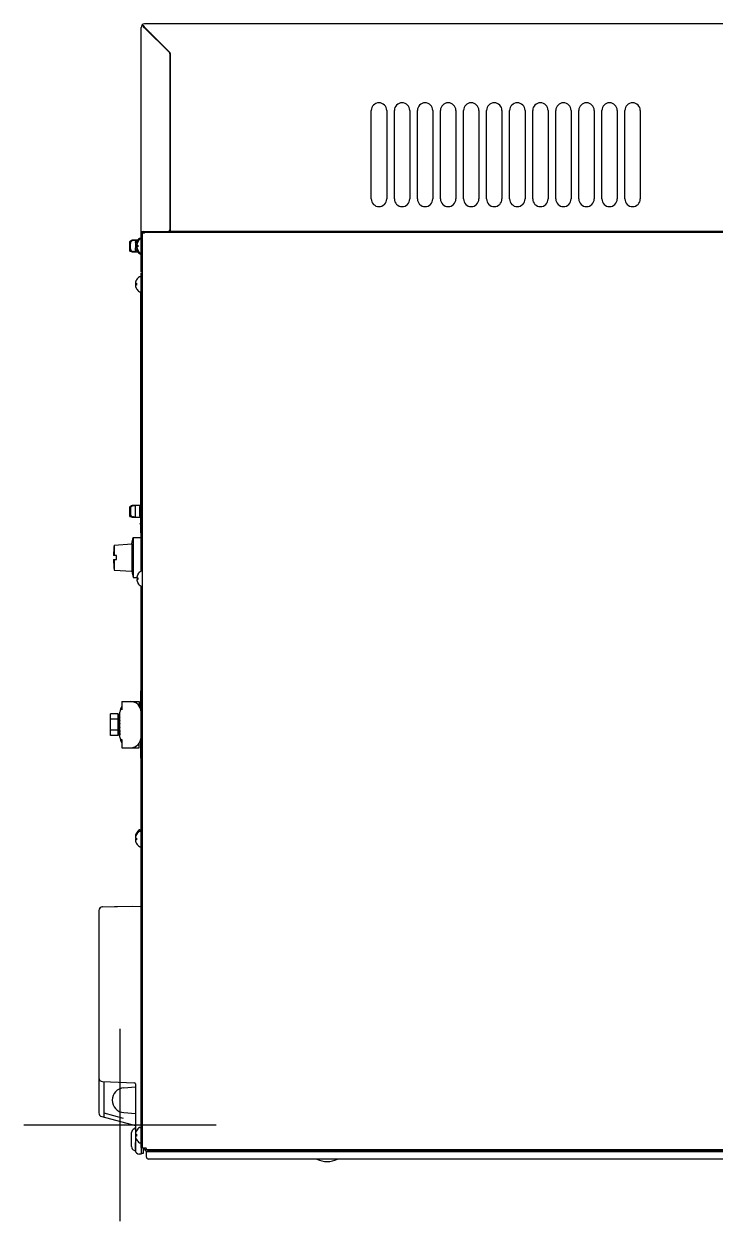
# Model space of a CAD drawing. Header units: millimetres. Extents: x -2618 to 1806, y -1718 to 1521.
# Drawn here: x 1087 to 1446, y -136 to 487 of the extents above; entities that cross this region are included whole.
import ezdxf

# ---------------------------------------------------------------- set-up
doc = ezdxf.new("R2010")
doc.units = ezdxf.units.MM
doc.header["$LTSCALE"] = 346.5
doc.layers.get('0').update_dxf_attribs({"linetype": 'CONTINUOUS'})
doc.layers.add('GEOM', color=7, linetype='CONTINUOUS')

msp = doc.modelspace()

# ---------------------------------------------------------------- linework, layer by layer
at = {"color": 1}
for p, q in [((1136.63, -35.85), (1136.63, -135.85)), ((1086.63, -85.85), (1186.63, -85.85))]:
    msp.add_line(p, q, dxfattribs=at)
at = {"layer": 'GEOM', "color": 7, "linetype": 'Continuous'}
for p, q in [((1148.88, 485.5), (1148.43, 485.94)), ((1756.23, 486.75), (1149.43, 486.75)), ((1147.63, 363.75), (1147.63, 484.95)), ((1149.32, 484.95), (1149.23, 484.95)), ((1149.43, 485.06), (1149.43, 485.15)), ((1149.43, 484.81), (1162.34, 471.9)), ((1149.57, 484.95), (1162.48, 472.04)), ((1152.77, 481.75), (1152.49, 481.75)), ((1162.63, 471.19), (1162.63, 379.75)), ((1162.77, 471.34), (1162.77, 378.75)), ((1267.43, 395.75), (1267.43, 441.75)), ((1275.43, 441.75), (1275.43, 395.75)), ((1279.43, 395.75), (1279.43, 441.75)), ((1287.43, 441.75), (1287.43, 395.75)), ((1291.43, 395.75), (1291.43, 441.75)), ((1299.43, 441.75), (1299.43, 395.75)), ((1303.43, 395.75), (1303.43, 441.75)), ((1311.43, 441.75), (1311.43, 395.75)), ((1315.43, 395.75), (1315.43, 441.75)), ((1323.43, 441.75), (1323.43, 395.75)), ((1327.43, 395.75), (1327.43, 441.75)), ((1335.43, 441.75), (1335.43, 395.75)), ((1339.43, 395.75), (1339.43, 441.75)), ((1347.43, 441.75), (1347.43, 395.75)), ((1351.43, 395.75), (1351.43, 441.75)), ((1359.43, 441.75), (1359.43, 395.75)), ((1363.43, 395.75), (1363.43, 441.75)), ((1371.43, 441.75), (1371.43, 395.75)), ((1375.43, 395.75), (1375.43, 441.75)), ((1383.43, 441.75), (1383.43, 395.75)), ((1387.43, 395.75), (1387.43, 441.75)), ((1395.43, 441.75), (1395.43, 395.75)), ((1399.43, 395.75), (1399.43, 441.75)), ((1407.43, 441.75), (1407.43, 395.75)), ((1143.21, 374.45), (1145.89, 374.45)), ((1143.67, 374.12), (1143.54, 374.12)), ((1144.63, 373.98), (1144.63, 372.25)), ((1144.67, 373.98), (1144.73, 373.48)), ((1147.03, 375.25), (1147.23, 375.25)), ((1147.63, 378.75), (1161.63, 378.75)), ((1148.43, -97.85), (1148.43, 378.75)), ((1148.43, 377.75), (1148.43, 377.85)), ((1148.78, 377.85), (1148.43, 377.85)), ((1149.33, 377.85), (1148.78, 377.85)), ((1149.23, 378.74), (1149.23, 378.49)), ((1149.23, 378.74), (1149.23, 377.85)), ((1149.23, 378.49), (1705.63, 378.49)), ((1705.63, 378.75), (1161.63, 378.75)), ((1162.77, 379.75), (1162.63, 379.75)), ((1141.72, 369.54), (1141.72, 372.96)), ((1142.05, 369.87), (1142.05, 372.63)), ((1145.89, 368.05), (1143.21, 368.05)), ((1143.67, 368.38), (1143.54, 368.38)), ((1144.63, 371.75), (1144.63, 370.75)), ((1144.63, 371.75), (1145.18, 371.75)), ((1145.18, 370.75), (1144.63, 370.75)), ((1144.63, 368.52), (1144.63, 370.25)), ((1144.67, 368.52), (1144.73, 369.02)), ((1145.15, 373.55), (1145.18, 373.55)), ((1145.18, 368.95), (1145.15, 368.95)), ((1145.43, 371.75), (1145.98, 371.75)), ((1145.98, 370.75), (1145.43, 370.75)), ((1145.95, 373.55), (1145.98, 373.55)), ((1145.98, 368.95), (1145.95, 368.95)), ((1147.03, 367.25), (1147.23, 367.25)), ((1147.63, 357.6), (1147.63, 363.75)), ((1147.63, 363.75), (1148.43, 363.75)), ((1147.03, 355.35), (1147.23, 355.35)), ((1147.63, 202.2), (1147.63, 357.09)), ((1147.63, 357.09), (1148.43, 357.09)), ((1144.63, 351.85), (1144.63, 350.85)), ((1144.63, 351.85), (1145.18, 351.85)), ((1145.18, 350.85), (1144.63, 350.85)), ((1144.73, 351.85), (1144.73, 350.85)), ((1145.15, 353.65), (1145.18, 353.65)), ((1145.18, 349.05), (1145.15, 349.05)), ((1147.03, 347.35), (1147.23, 347.35)), ((1147.53, 292.15), (1147.53, 347.49)), ((1147.53, 282.15), (1147.53, 292.15)), ((1147.53, 222.15), (1147.53, 282.15)), ((1141.72, 231.54), (1141.72, 234.96)), ((1142.05, 234.63), (1142.05, 231.87)), ((1143.21, 236.45), (1146.62, 236.45)), ((1143.63, 236.12), (1143.54, 236.12)), ((1143.63, 230.38), (1143.54, 230.38)), ((1144.63, 230.52), (1144.63, 235.98)), ((1146.88, 236.35), (1146.77, 235.48)), ((1146.77, 231.02), (1146.88, 230.15)), ((1146.87, 236.42), (1146.88, 236.35)), ((1147.48, 234.17), (1147.48, 234.61)), ((1147.48, 233.71), (1147.48, 234.17)), ((1147.48, 233.26), (1147.48, 233.71)), ((1147.48, 232.82), (1147.48, 233.26)), ((1147.48, 232.41), (1147.48, 232.82)), ((1147.48, 232.02), (1147.48, 232.41)), ((1147.48, 231.66), (1147.48, 232.02)), ((1147.49, 231.35), (1147.48, 231.66)), ((1147.49, 231.07), (1147.49, 231.35)), ((1147.5, 230.84), (1147.49, 231.07)), ((1147.5, 230.65), (1147.5, 230.84)), ((1147.51, 236.12), (1147.52, 236.13)), ((1147.52, 230.37), (1147.52, 230.37)), ((1146.62, 230.05), (1143.21, 230.05)), ((1146.88, 230.15), (1146.87, 230.08)), ((1142.87, 216.4), (1143.43, 219.58)), ((1143.43, 219.58), (1143.43, 198.92)), ((1143.43, 219.58), (1147.63, 219.58)), ((1133.57, 215.75), (1142.87, 216.4)), ((1133.57, 215.75), (1133.57, 210.25)), ((1142.87, 216.4), (1142.87, 202.1)), ((1134.74, 210.25), (1133.24, 210.25)), ((1133.24, 208.25), (1134.74, 208.25)), ((1133.57, 208.25), (1133.57, 202.75)), ((1134.74, 208.25), (1134.74, 210.25)), ((1133.57, 202.75), (1142.87, 202.1)), ((1142.87, 202.1), (1143.43, 198.92)), ((1145.95, 200.55), (1145.98, 200.55)), ((1147.63, 202.85), (1148.43, 202.85)), ((1147.83, 202.25), (1148.03, 202.25)), ((1143.43, 198.92), (1145.42, 198.92)), ((1145.43, 198.75), (1145.98, 198.75)), ((1145.98, 197.75), (1145.43, 197.75)), ((1145.98, 195.95), (1145.95, 195.95)), ((1147.63, -97.65), (1147.63, 194.3)), ((1147.63, 193.65), (1148.43, 193.65)), ((1147.83, 194.25), (1148.03, 194.25)), ((1147.53, 129.74), (1147.53, 139.85)), ((1137.63, 134.35), (1137.63, 130.08)), ((1137.63, 134.35), (1146.63, 134.35)), ((1146.63, 134.35), (1146.63, 132.01)), ((1131.63, 116.7), (1131.63, 128)), ((1135.63, 128), (1131.63, 128)), ((1135.63, 125.17), (1131.63, 125.17)), ((1135.63, 116.7), (1135.63, 128)), ((1135.71, 125.35), (1135.63, 125.35)), ((1135.64, 127.7), (1136.62, 127.7)), ((1136.11, 127.65), (1135.64, 127.59)), ((1135.64, 127.59), (1136.15, 127.11)), ((1135.64, 127.17), (1135.72, 127.25)), ((1136.11, 126.96), (1135.64, 126.85)), ((1135.64, 126.85), (1136.15, 125.94)), ((1135.64, 126.05), (1135.81, 126.35)), ((1136.11, 125.71), (1135.64, 125.56)), ((1135.64, 125.56), (1136.15, 124.34)), ((1135.65, 125.5), (1135.64, 125.56)), ((1135.83, 126.27), (1135.86, 126.18)), ((1135.88, 126.21), (1135.88, 125.64)), ((1135.88, 125.64), (1135.88, 125.83)), ((1135.88, 124.62), (1135.88, 123.97)), ((1135.88, 123.97), (1135.88, 124.62)), ((1136.02, 125.7), (1136.06, 125.76)), ((1136.11, 127.65), (1136.62, 127.17)), ((1136.11, 126.96), (1136.62, 126.05)), ((1136.11, 125.71), (1136.62, 124.49)), ((1136.62, 127.17), (1136.15, 127.11)), ((1136.62, 126.05), (1136.15, 125.94)), ((1136.38, 125.36), (1136.36, 125.36)), ((1136.38, 125.32), (1136.37, 125.32)), ((1136.38, 125.29), (1136.38, 125.36)), ((1136.38, 125.32), (1136.38, 125.35)), ((1136.63, 125.35), (1136.38, 125.35)), ((1136.38, 125.06), (1136.38, 125.29)), ((1136.38, 125.06), (1136.38, 125.27)), ((1136.44, 125.35), (1136.46, 125.36)), ((1136.62, 125.56), (1136.48, 125.61)), ((1136.55, 125.35), (1136.61, 125.5)), ((1136.62, 126.85), (1136.56, 126.86)), ((1136.61, 125.5), (1136.62, 125.56)), ((1136.63, 115.85), (1136.63, 128.85)), ((1137.63, 130.08), (1136.82, 130.3)), ((1135.63, 119.52), (1131.63, 119.52)), ((1135.88, 119.35), (1135.63, 119.35)), ((1136.11, 124.06), (1135.64, 123.89)), ((1135.64, 123.89), (1136.15, 122.5)), ((1136.11, 122.2), (1135.64, 122.03)), ((1135.64, 122.03), (1136.15, 120.64)), ((1136.11, 120.36), (1135.64, 120.21)), ((1135.64, 120.21), (1136.15, 118.99)), ((1135.65, 119.2), (1135.64, 119.14)), ((1135.78, 119.09), (1135.64, 119.14)), ((1136.11, 118.76), (1135.64, 118.65)), ((1135.64, 118.65), (1136.15, 117.74)), ((1135.7, 119.32), (1135.65, 119.2)), ((1135.71, 119.35), (1135.7, 119.32)), ((1135.81, 118.35), (1135.8, 118.31)), ((1135.88, 122.4), (1135.88, 123.14)), ((1135.88, 122.35), (1135.88, 123.14)), ((1135.88, 122.3), (1135.88, 122.4)), ((1136.38, 122.4), (1135.88, 122.4)), ((1136.38, 122.35), (1135.88, 122.35)), ((1135.88, 122.3), (1135.88, 122.3)), ((1136.38, 122.3), (1135.88, 122.3)), ((1135.88, 120.82), (1135.88, 121.38)), ((1135.88, 120.77), (1135.88, 121.38)), ((1135.88, 120.72), (1135.88, 120.81)), ((1135.92, 120.77), (1135.88, 120.77)), ((1136, 120.72), (1135.88, 120.72)), ((1135.88, 119.42), (1135.88, 119.64)), ((1135.88, 119.41), (1135.88, 119.64)), ((1135.88, 119.34), (1135.88, 119.41)), ((1135.88, 119.38), (1135.88, 119.4)), ((1135.89, 119.38), (1135.88, 119.38)), ((1135.9, 119.34), (1135.88, 119.34)), ((1136.11, 124.06), (1136.62, 122.67)), ((1136.11, 122.2), (1136.62, 120.81)), ((1136.11, 120.36), (1136.62, 119.14)), ((1136.11, 118.76), (1136.62, 117.85)), ((1136.62, 124.49), (1136.15, 124.34)), ((1136.62, 122.67), (1136.15, 122.5)), ((1136.62, 120.81), (1136.15, 120.64)), ((1136.62, 119.14), (1136.15, 118.99)), ((1136.25, 119.02), (1136.22, 118.97)), ((1136.38, 123.98), (1136.26, 123.98)), ((1136.38, 123.93), (1136.34, 123.93)), ((1136.38, 123.89), (1136.38, 123.98)), ((1136.38, 123.93), (1136.38, 123.97)), ((1136.38, 123.32), (1136.38, 123.89)), ((1136.38, 123.32), (1136.38, 123.88)), ((1136.38, 122.35), (1136.38, 122.4)), ((1136.38, 122.3), (1136.38, 122.4)), ((1136.38, 122.3), (1136.38, 122.3)), ((1136.38, 122.28), (1136.38, 121.56)), ((1136.38, 121.56), (1136.38, 122.28)), ((1136.38, 120.73), (1136.38, 120.08)), ((1136.38, 120.08), (1136.38, 120.72)), ((1136.38, 118.87), (1136.38, 119.06)), ((1136.38, 118.86), (1136.38, 119.06)), ((1136.45, 118.34), (1136.62, 118.65)), ((1136.63, 119.35), (1136.55, 119.35)), ((1136.61, 119.2), (1136.62, 119.14)), ((1135.63, 116.7), (1131.63, 116.7)), ((1135.7, 117.84), (1135.64, 117.85)), ((1136.11, 117.59), (1135.64, 117.53)), ((1135.64, 117.53), (1136.15, 117.05)), ((1136.11, 117), (1135.64, 117)), ((1136.11, 117.59), (1136.62, 117.11)), ((1136.11, 117), (1136.62, 117)), ((1136.62, 117.85), (1136.15, 117.74)), ((1136.62, 117.11), (1136.15, 117.05)), ((1136.54, 117.45), (1136.62, 117.53)), ((1137.63, 114.62), (1136.82, 114.4)), ((1137.63, 114.62), (1137.63, 110.35)), ((1146.63, 110.35), (1146.63, 112.69)), ((1147.53, 104.85), (1147.53, 114.96)), ((1137.63, 110.35), (1146.63, 110.35)), ((1144.63, 64.15), (1144.72, 64.15)), ((1144.63, 63.35), (1145.18, 63.35)), ((1145.16, 63.15), (1144.63, 63.15)), ((1145.18, 62.35), (1144.63, 62.35)), ((1145.15, 65.95), (1145.18, 65.95)), ((1145.15, 65.15), (1145.18, 65.15)), ((1147.03, 67.65), (1147.23, 67.65)), ((1147.03, 66.85), (1147.23, 66.85)), ((1145.18, 60.55), (1145.15, 60.55)), ((1147.03, 58.85), (1147.23, 58.85)), ((1125.66, 25.65), (1125.66, -61.32)), ((1127.59, 27.65), (1143.31, 27.92)), ((1133.84, 27.76), (1147.63, 28)), ((1125.63, -61.32), (1125.63, -79.57)), ((1127.56, -63.32), (1144.15, -63.9)), ((1128.38, -81.84), (1128.38, -63.35)), ((1138.56, -66.52), (1144.63, -65.99)), ((1144.63, -64.4), (1144.63, -90.15)), ((1138.38, -82.45), (1128.38, -79.77)), ((1144.63, -80.01), (1138.56, -79.48)), ((1127.11, -81.5), (1144.63, -86.2)), ((1147.03, -87.15), (1147.23, -87.15)), ((1142.63, -97.12), (1142.63, -89.83)), ((1144.63, -90.65), (1144.63, -91.65)), ((1144.63, -90.65), (1145.18, -90.65)), ((1145.18, -91.65), (1144.63, -91.65)), ((1144.63, -92.15), (1144.63, -99)), ((1145.15, -88.85), (1145.18, -88.85)), ((1144.08, -99.04), (1144.25, -99.11)), ((1144.25, -99.11), (1144.55, -99.34)), ((1144.55, -99.33), (1144.66, -99.53)), ((1144.55, -99.34), (1144.66, -99.53)), ((1144.63, -98.45), (1144.63, -95.05)), ((1145.18, -93.45), (1145.15, -93.45)), ((1147.03, -95.15), (1147.23, -95.15)), ((1147.63, -97.65), (1147.63, -101)), ((1147.63, -97.65), (1148.43, -97.65)), ((1148.43, -97.85), (1150.21, -97.85)), ((1148.63, -97.85), (1148.63, -100.75)), ((1702.55, -98.75), (1150.62, -98.75)), ((1648.13, -99.55), (1151.03, -99.55)), ((1176.03, -99.66), (1176.03, -99.55)), ((1178.03, -99.65), (1178.03, -99.55)), ((1200.48, -99.65), (1200.49, -99.56)), ((1202.33, -99.55), (1202.33, -99.65)), ((1204.53, -99.65), (1204.53, -99.55)), ((1206.38, -99.65), (1206.37, -99.56)), ((1240.43, -99.65), (1240.43, -99.55)), ((1248.43, -99.65), (1248.43, -99.55)), ((1261.03, -99.65), (1261.03, -99.55)), ((1264.23, -99.65), (1264.23, -99.55)), ((1319.48, -99.65), (1319.49, -99.56)), ((1321.33, -99.55), (1321.33, -99.65)), ((1323.53, -99.65), (1323.53, -99.55)), ((1325.38, -99.65), (1325.37, -99.56)), ((1147.63, -101), (1146.63, -101)), ((1148.63, -100.75), (1147.63, -100.75)), ((1150.43, -102.65), (1150.43, -99.65)), ((1150.43, -99.65), (1678.43, -99.65)), ((1677.43, -103.65), (1151.43, -103.65))]:
    msp.add_line(p, q, dxfattribs=at)
for points in [[(1147.48, 234.61), (1147.49, 235.02), (1147.49, 235.21), (1147.49, 235.39), (1147.5, 235.56), (1147.5, 235.7), (1147.5, 235.83), (1147.51, 235.93), (1147.51, 236.02), (1147.51, 236.08), (1147.51, 236.12)], [(1147.52, 230.37), (1147.51, 230.38), (1147.51, 230.41), (1147.51, 230.45), (1147.51, 230.51), (1147.51, 230.57), (1147.5, 230.65)], [(1135.65, 125.5), (1135.71, 125.34), (1135.79, 125.15)], [(1135.68, 126.66), (1135.7, 126.63), (1135.74, 126.54), (1135.77, 126.45), (1135.81, 126.36), (1135.83, 126.27)], [(1135.77, 127.14), (1135.78, 127.14), (1135.79, 127.11), (1135.8, 127.09), (1135.81, 127.06), (1135.82, 127.04), (1135.83, 127.01), (1135.84, 126.99), (1135.85, 126.97), (1135.85, 126.94), (1135.86, 126.92), (1135.86, 126.9)], [(1135.79, 125.15), (1135.84, 124.96), (1135.87, 124.8), (1135.88, 124.62)], [(1135.86, 126.18), (1135.87, 126.09), (1135.88, 126), (1135.88, 125.91)], [(1136.45, 126.35), (1136.51, 126.51), (1136.58, 126.66)], [(1135.8, 118.31), (1135.76, 118.22), (1135.73, 118.14), (1135.69, 118.06), (1135.68, 118.04)], [(1136.61, 119.2), (1136.54, 119.37), (1136.47, 119.57), (1136.41, 119.75), (1136.38, 119.91), (1136.38, 120.08)], [(1136.43, 118.39), (1136.39, 118.61), (1136.38, 118.87)], [(1136.58, 118.04), (1136.51, 118.19), (1136.43, 118.39)], [(1136.48, 117.56), (1136.42, 117.69), (1136.4, 117.8)], [(1144.08, -99.04), (1144.25, -99.1), (1144.55, -99.33)]]:
    msp.add_lwpolyline(points, dxfattribs=at)
for centre, radius, start, end in [((1149.43, 484.95), 1.8, 90, 180), ((1148.53, 485.05), 0.9, 6.36573, 96.36219), ((1149.33, 485.84), 0.9, 173.63781, 263.63427), ((1149.37, 485.45), 0.5, 173.63284, 231.63168), ((1148.93, 485.01), 0.5, 38.36832, 96.36716), ((1149.37, 485.45), 0.501, 231.61594, 242.44372), ((1197.81, 553.27), 83.83, 234.58696, 234.75411), ((1148.93, 485), 0.501, 27.55628, 38.38406), ((1196.51, 521.82), 59.89, 218.00284, 218.17474), ((1081.11, 436.57), 83.83, 35.24589, 35.41304), ((1112.56, 437.87), 59.89, 51.82526, 51.99716), ((1161.63, 471.19), 1, 0, 45), ((1161.77, 471.34), 1, 0, 45), ((1271.43, 441.75), 4, 0, 180), ((1283.43, 441.75), 4, 0, 180), ((1295.43, 441.75), 4, 0, 180), ((1307.43, 441.75), 4, 0, 180), ((1319.43, 441.75), 4, 0, 180), ((1331.43, 441.75), 4, 0, 180), ((1343.43, 441.75), 4, 0, 180), ((1355.43, 441.75), 4, 0, 180), ((1367.43, 441.75), 4, 0, 180), ((1379.43, 441.75), 4, 0, 180), ((1391.43, 441.75), 4, 0, 180), ((1403.43, 441.75), 4, 0, 180), ((1271.43, 395.75), 4, 180, 0), ((1283.43, 395.75), 4, 180, 0), ((1295.43, 395.75), 4, 180, 0), ((1307.43, 395.75), 4, 180, 0), ((1319.43, 395.75), 4, 180, 0), ((1331.43, 395.75), 4, 180, 0), ((1343.43, 395.75), 4, 180, 0), ((1355.43, 395.75), 4, 180, 0), ((1367.43, 395.75), 4, 180, 0), ((1379.43, 395.75), 4, 180, 0), ((1391.43, 395.75), 4, 180, 0), ((1403.43, 395.75), 4, 180, 0), ((1149.25, 371.05), 4.8, 120.30118, 148.62729), ((1150.05, 371.05), 4.8, 120.30118, 148.62729), ((1147.03, 374.85), 0.4, 90, 120.30118), ((1147.23, 374.85), 0.4, 43.25523, 90), ((1149.33, 377.85), 0.9, 96.32699, 180), ((1149.32, 377.85), 0.894, 173.29889, 179.98809), ((1149.34, 377.85), 0.906, 160.39666, 173.30489), ((1149.33, 377.85), 0.906, 134.36893, 147.2766), ((1161.63, 379.75), 1, 270, 0), ((1146.61, 372), 2, 172.72119, 176.2442), ((1146.58, 372), 1.96, 176.25169, 178.13202), ((1146.57, 372), 1.95, 178.13237, 179.93561), ((1146.57, 372), 1.95, 179.93783, 182.44504), ((1146.58, 372), 1.96, 182.44426, 183.6521), ((1146.61, 372), 1.99, 183.66051, 187.27916), ((1146.61, 370.5), 1.99, 172.72085, 176.33949), ((1146.58, 370.5), 1.96, 176.34789, 177.55576), ((1146.57, 370.5), 1.95, 177.55499, 180.06214), ((1146.57, 370.5), 1.95, 180.06435, 181.86766), ((1146.58, 370.5), 1.96, 181.86802, 183.74828), ((1146.61, 370.5), 2, 183.75577, 187.27883), ((1145.23, 373.4), 0.6, 180, 232.12115), ((1149.13, 371.1), 4.64, 163.60396, 165.68242), ((1149.13, 371.4), 4.64, 194.31758, 196.39605), ((1145.23, 369.1), 0.6, 127.87885, 180), ((1149.16, 371.09), 4.67, 162.61732, 163.60544), ((1149.16, 371.41), 4.67, 196.39456, 197.38268), ((1149.17, 371.09), 4.68, 161.53572, 162.61727), ((1149.17, 371.41), 4.68, 197.38273, 198.46428), ((1149.19, 371.08), 4.7, 159.48238, 161.53518), ((1149.19, 371.42), 4.7, 198.46482, 200.51762), ((1149.2, 371.08), 4.72, 158.98587, 159.48302), ((1149.2, 371.42), 4.72, 200.51698, 201.01413), ((1149.21, 371.08), 4.72, 157.45369, 158.98559), ((1149.21, 371.42), 4.72, 201.01441, 202.54631), ((1149.21, 371.07), 4.73, 156.68064, 157.45387), ((1149.21, 371.43), 4.73, 202.54613, 203.31936), ((1149.22, 371.07), 4.73, 155.42886, 156.68056), ((1149.22, 371.43), 4.73, 203.31944, 204.57114), ((1149.22, 371.07), 4.74, 154.45956, 155.42888), ((1149.22, 371.43), 4.74, 204.57112, 205.54044), ((1149.23, 371.07), 4.74, 153.31951, 154.45955), ((1149.23, 371.43), 4.74, 205.54045, 206.68049), ((1149.23, 371.07), 4.75, 151.99274, 153.31945), ((1149.23, 371.43), 4.75, 206.68055, 208.00726), ((1149.23, 371.07), 4.75, 151.03193, 151.99277), ((1149.23, 371.43), 4.75, 208.00723, 208.96807), ((1149.24, 371.06), 4.75, 148.46592, 151.03161), ((1149.24, 371.44), 4.75, 208.96839, 211.53408), ((1148.94, 371.25), 3.79, 172.40134, 179.99114), ((1148.94, 371.25), 3.79, 180.00886, 187.59866), ((1149.25, 371.45), 4.8, 211.37271, 239.69882), ((1147.41, 372), 2, 172.72119, 176.2442), ((1147.38, 372), 1.96, 176.25169, 178.13202), ((1147.37, 372), 1.95, 178.13237, 179.93561), ((1147.37, 372), 1.95, 179.93783, 182.44504), ((1147.38, 372), 1.96, 182.44426, 183.6521), ((1147.41, 372), 1.99, 183.66051, 187.27916), ((1147.41, 370.5), 1.99, 172.72085, 176.33949), ((1147.38, 370.5), 1.96, 176.34789, 177.55576), ((1147.37, 370.5), 1.95, 177.55499, 180.06214), ((1147.37, 370.5), 1.95, 180.06435, 181.86766), ((1147.38, 370.5), 1.96, 181.86802, 183.74828), ((1147.41, 370.5), 2, 183.75577, 187.27883), ((1149.93, 371.1), 4.64, 163.60396, 165.68242), ((1149.93, 371.4), 4.64, 194.31758, 196.39605), ((1149.96, 371.09), 4.67, 162.61732, 163.60544), ((1149.96, 371.41), 4.67, 196.39456, 197.38268), ((1149.97, 371.09), 4.68, 161.53572, 162.61727), ((1149.97, 371.41), 4.68, 197.38273, 198.46428), ((1149.99, 371.08), 4.7, 159.48238, 161.53518), ((1149.99, 371.42), 4.7, 198.46482, 200.51762), ((1150, 371.08), 4.72, 158.98587, 159.48302), ((1150, 371.42), 4.72, 200.51698, 201.01413), ((1150.01, 371.08), 4.72, 157.45369, 158.98559), ((1150.01, 371.42), 4.72, 201.01441, 202.54631), ((1150.01, 371.07), 4.73, 156.68064, 157.45387), ((1150.01, 371.43), 4.73, 202.54613, 203.31936), ((1150.02, 371.07), 4.73, 155.42886, 156.68056), ((1150.02, 371.43), 4.73, 203.31944, 204.57114), ((1150.02, 371.07), 4.74, 154.45956, 155.42888), ((1150.02, 371.43), 4.74, 204.57112, 205.54044), ((1150.03, 371.07), 4.74, 153.31951, 154.45955), ((1150.03, 371.43), 4.74, 205.54045, 206.68049), ((1150.03, 371.07), 4.75, 151.99274, 153.31945), ((1150.03, 371.43), 4.75, 206.68055, 208.00726), ((1150.03, 371.07), 4.75, 151.03193, 151.99277), ((1150.03, 371.43), 4.75, 208.00723, 208.96807), ((1150.04, 371.06), 4.75, 148.46592, 151.03161), ((1150.04, 371.44), 4.75, 208.96839, 211.53408), ((1149.74, 371.25), 3.79, 172.40134, 179.99114), ((1149.74, 371.25), 3.79, 180.00886, 187.59866), ((1150.05, 371.45), 4.8, 211.37271, 239.69882), ((1147.23, 367.65), 0.4, 270, 316.74477), ((1147.03, 367.65), 0.4, 239.69882, 270), ((1149.25, 351.15), 4.8, 120.30118, 148.62729), ((1147.03, 354.95), 0.4, 90, 120.30118), ((1147.23, 354.95), 0.4, 20.28981, 90), ((1146.61, 352.1), 2, 172.72119, 176.2442), ((1146.58, 352.1), 1.96, 176.25169, 178.13202), ((1146.57, 352.1), 1.95, 178.13237, 179.93561), ((1146.57, 352.1), 1.95, 179.93783, 182.44504), ((1146.58, 352.1), 1.96, 182.44426, 183.6521), ((1146.61, 352.1), 1.99, 183.66051, 187.27916), ((1146.61, 350.6), 1.99, 172.72085, 176.33949), ((1146.58, 350.6), 1.96, 176.34789, 177.55576), ((1146.57, 350.6), 1.95, 177.55499, 180.06214), ((1146.57, 350.6), 1.95, 180.06435, 181.86766), ((1146.58, 350.6), 1.96, 181.86802, 183.74828), ((1146.61, 350.6), 2, 183.75577, 187.27883), ((1149.13, 351.2), 4.64, 163.60396, 165.68242), ((1149.13, 351.5), 4.64, 194.31758, 196.39605), ((1149.16, 351.19), 4.67, 162.61732, 163.60544), ((1149.16, 351.51), 4.67, 196.39456, 197.38268), ((1149.17, 351.19), 4.68, 161.53572, 162.61727), ((1149.17, 351.51), 4.68, 197.38273, 198.46428), ((1149.19, 351.18), 4.7, 159.48238, 161.53518), ((1149.19, 351.52), 4.7, 198.46482, 200.51762), ((1149.2, 351.18), 4.72, 158.98587, 159.48302), ((1149.2, 351.52), 4.72, 200.51698, 201.01413), ((1149.21, 351.18), 4.72, 157.45369, 158.98559), ((1149.21, 351.52), 4.72, 201.01441, 202.54631), ((1149.21, 351.17), 4.73, 156.68064, 157.45387), ((1149.21, 351.53), 4.73, 202.54613, 203.31936), ((1149.22, 351.17), 4.73, 155.42886, 156.68056), ((1149.22, 351.53), 4.73, 203.31944, 204.57114), ((1149.22, 351.17), 4.74, 154.45956, 155.42888), ((1149.22, 351.53), 4.74, 204.57112, 205.54044), ((1149.23, 351.17), 4.74, 153.31951, 154.45955), ((1149.23, 351.53), 4.74, 205.54045, 206.68049), ((1149.23, 351.17), 4.75, 151.99274, 153.31945), ((1149.23, 351.53), 4.75, 206.68055, 208.00726), ((1149.23, 351.17), 4.75, 151.03193, 151.99277), ((1149.23, 351.53), 4.75, 208.00723, 208.96807), ((1149.24, 351.16), 4.75, 148.46592, 151.03161), ((1149.24, 351.54), 4.75, 208.96839, 211.53408), ((1148.94, 351.35), 3.79, 172.40134, 179.99114), ((1148.94, 351.35), 3.79, 180.00886, 187.59866), ((1149.25, 351.55), 4.8, 211.37271, 239.69882), ((1147.03, 347.75), 0.4, 239.69882, 270), ((1147.23, 347.75), 0.4, 270, 0), ((1146.88, 227.5), 0.75, 270.00626, 331.60943), ((1193.23, 209.34), 60, 173.86251, 179.12632), ((1193.23, 209.16), 60, 180.87368, 186.13749), ((1147.41, 199), 2, 172.72119, 176.2442), ((1149.93, 198.1), 4.64, 163.60396, 165.68242), ((1149.96, 198.09), 4.67, 162.61732, 163.60544), ((1149.97, 198.09), 4.68, 161.53572, 162.61726), ((1149.99, 198.08), 4.7, 159.48238, 161.53518), ((1150, 198.08), 4.72, 158.98587, 159.48302), ((1150.01, 198.08), 4.72, 157.45369, 158.98559), ((1150.01, 198.07), 4.73, 156.68064, 157.45387), ((1150.02, 198.07), 4.73, 155.42886, 156.68056), ((1150.02, 198.07), 4.74, 154.45956, 155.42888), ((1150.03, 198.07), 4.74, 153.31951, 154.45955), ((1150.03, 198.07), 4.75, 151.99274, 153.31945), ((1150.03, 198.07), 4.75, 151.03193, 151.99277), ((1150.04, 198.06), 4.75, 148.46592, 151.03161), ((1150.05, 198.05), 4.8, 120.30118, 148.62729), ((1147.83, 201.85), 0.4, 90, 120.30118), ((1148.03, 201.85), 0.4, 0, 90), ((1147.38, 199), 1.96, 176.25169, 178.13201), ((1147.37, 199), 1.95, 178.13237, 179.93561), ((1147.37, 199), 1.95, 179.93783, 182.44504), ((1147.38, 199), 1.96, 182.44426, 183.6521), ((1147.41, 199), 1.99, 183.66051, 187.27916), ((1147.41, 197.5), 1.99, 172.72085, 176.33949), ((1147.38, 197.5), 1.96, 176.34789, 177.55576), ((1147.37, 197.5), 1.95, 177.55499, 180.06214), ((1147.37, 197.5), 1.95, 180.06435, 181.86766), ((1147.38, 197.5), 1.96, 181.86802, 183.74828), ((1147.41, 197.5), 2, 183.75577, 187.27883), ((1149.93, 198.4), 4.64, 194.31758, 196.39605), ((1149.96, 198.41), 4.67, 196.39456, 197.38268), ((1149.97, 198.41), 4.68, 197.38273, 198.46428), ((1149.99, 198.42), 4.7, 198.46482, 200.51762), ((1150, 198.42), 4.72, 200.51698, 201.01413), ((1150.01, 198.42), 4.72, 201.01441, 202.54631), ((1150.01, 198.43), 4.73, 202.54613, 203.31936), ((1150.02, 198.43), 4.73, 203.31944, 204.57114), ((1150.02, 198.43), 4.74, 204.57112, 205.54044), ((1150.03, 198.43), 4.74, 205.54045, 206.68049), ((1150.03, 198.43), 4.75, 206.68055, 208.00726), ((1150.03, 198.43), 4.75, 208.00723, 208.96807), ((1150.04, 198.44), 4.75, 208.96839, 211.53408), ((1149.74, 198.25), 3.79, 172.40134, 179.99114), ((1149.74, 198.25), 3.79, 180.00886, 187.59866), ((1150.05, 198.45), 4.8, 211.37271, 239.69882), ((1147.83, 194.65), 0.4, 239.69882, 270), ((1148.03, 194.65), 0.4, 270, 0), ((1142.13, 128.85), 5.5, 144.9032, 180), ((1142.13, 128.85), 5.5, 0, 90), ((1139.07, 123.6), 3.7, 145.33413, 145.85804), ((1136.08, 125.24), 0.301, 20.27112, 23.36363), ((1136.11, 125.25), 0.275, 19.16926, 20.23934), ((1136.21, 125.27), 0.17, 0.0294, 4.6915), ((1137, 126.06), 0.68, 146.2554, 148.63084), ((1136.05, 119.43), 0.171, 180.02455, 184.59889), ((1136.06, 119.43), 0.181, 184.57875, 186.53769), ((1136.18, 119.46), 0.309, 201.25016, 203.36601), ((1136.37, 121.47), 0.831, 241.44044, 243.42333), ((1139.83, 116.46), 4.4, 145.16285, 145.44814), ((1135.36, 118.58), 0.565, 327.59148, 328.7347), ((1135.22, 117.38), 1.42, 17.29369, 19.03642), ((1142.13, 115.85), 5.5, 180, 215.0968), ((1142.13, 115.85), 5.5, 270, 0), ((1146.61, 64.4), 2, 172.72119, 176.2442), ((1146.58, 64.4), 1.96, 176.25169, 178.13202), ((1146.57, 64.4), 1.95, 178.13237, 179.93561), ((1146.57, 64.4), 1.95, 179.93783, 182.44504), ((1146.58, 64.4), 1.96, 182.44426, 183.6521), ((1146.61, 64.4), 1.99, 183.66051, 187.27916), ((1146.61, 63.6), 2, 172.72119, 176.2442), ((1146.58, 63.6), 1.96, 176.25169, 178.13202), ((1146.57, 63.6), 1.95, 178.13237, 179.93561), ((1146.57, 63.6), 1.95, 179.93783, 182.44504), ((1146.58, 63.6), 1.96, 182.44426, 183.6521), ((1146.61, 63.6), 1.99, 183.66051, 187.27916), ((1146.61, 62.9), 1.99, 172.72085, 176.33949), ((1146.58, 62.9), 1.96, 176.34789, 177.55576), ((1146.57, 62.9), 1.95, 177.55499, 180.06214), ((1146.57, 62.9), 1.95, 180.06435, 181.86766), ((1146.58, 62.9), 1.96, 181.86802, 183.74828), ((1146.61, 62.9), 2, 183.75577, 187.27883), ((1146.61, 62.1), 1.99, 172.72085, 176.33949), ((1149.13, 63.5), 4.64, 163.60396, 165.68242), ((1149.13, 62.7), 4.64, 163.60396, 165.68242), ((1149.13, 63.8), 4.64, 194.31758, 196.39605), ((1149.16, 63.49), 4.67, 162.61732, 163.60544), ((1149.16, 62.69), 4.67, 162.61732, 163.60544), ((1149.16, 63.81), 4.67, 196.39456, 197.38268), ((1149.17, 63.49), 4.68, 161.53572, 162.61727), ((1149.17, 62.69), 4.68, 161.53572, 162.61727), ((1149.17, 63.81), 4.68, 197.38247, 197.84313), ((1149.17, 63.81), 4.69, 197.8431, 198.16477), ((1149.19, 63.48), 4.7, 159.48238, 161.53518), ((1149.19, 62.68), 4.7, 159.48238, 161.53518), ((1149.2, 63.48), 4.72, 158.98587, 159.48302), ((1149.2, 62.68), 4.72, 158.98587, 159.48302), ((1149.21, 63.48), 4.72, 157.45369, 158.98559), ((1149.21, 62.68), 4.72, 157.45369, 158.98559), ((1149.21, 63.47), 4.73, 156.68064, 157.45387), ((1149.21, 62.67), 4.73, 156.68064, 157.45387), ((1149.22, 63.47), 4.73, 155.42886, 156.68056), ((1149.22, 62.67), 4.73, 155.42886, 156.68056), ((1149.22, 63.47), 4.74, 154.45956, 155.42888), ((1149.22, 62.67), 4.74, 154.45956, 155.42888), ((1149.23, 63.47), 4.74, 153.31951, 154.45955), ((1149.23, 62.67), 4.74, 153.31951, 154.45955), ((1149.23, 63.47), 4.75, 151.99274, 153.31945), ((1149.23, 62.67), 4.75, 151.99274, 153.31945), ((1149.23, 63.47), 4.75, 151.03193, 151.99277), ((1149.23, 62.67), 4.75, 151.03193, 151.99277), ((1149.24, 63.46), 4.75, 148.46592, 151.03161), ((1149.24, 62.66), 4.75, 148.46592, 151.03161), ((1149.25, 63.45), 4.8, 120.30118, 148.62729), ((1149.25, 62.65), 4.8, 120.30118, 148.62729), ((1148.94, 62.85), 3.79, 172.40134, 179.99114), ((1148.94, 62.85), 3.79, 180.00886, 187.59866), ((1148.93, 63.65), 3.78, 184.57907, 185.0769), ((1148.94, 63.65), 3.79, 185.07705, 186.07903), ((1147.03, 67.25), 0.4, 90, 120.30118), ((1147.03, 66.45), 0.4, 90, 120.30118), ((1147.23, 67.25), 0.4, 0, 90), ((1147.23, 66.45), 0.4, 0, 90), ((1146.58, 62.1), 1.96, 176.34789, 177.55576), ((1146.57, 62.1), 1.95, 177.55499, 180.06214), ((1146.57, 62.1), 1.95, 180.06435, 181.86766), ((1146.58, 62.1), 1.96, 181.86802, 183.74828), ((1146.61, 62.1), 2, 183.75577, 187.27883), ((1149.13, 63), 4.64, 194.31758, 196.39605), ((1149.16, 63.01), 4.67, 196.39456, 197.38268), ((1149.17, 63.01), 4.68, 197.38273, 198.46428), ((1149.19, 63.02), 4.7, 198.46482, 200.51762), ((1149.2, 63.02), 4.72, 200.51698, 201.01413), ((1149.21, 63.02), 4.72, 201.01441, 202.54631), ((1149.21, 63.03), 4.73, 202.54613, 203.31936), ((1149.22, 63.03), 4.73, 203.31944, 204.57114), ((1149.22, 63.03), 4.74, 204.57112, 205.54044), ((1149.23, 63.03), 4.74, 205.54045, 206.68049), ((1149.23, 63.03), 4.75, 206.68055, 208.00726), ((1149.23, 63.03), 4.75, 208.00723, 208.96807), ((1149.24, 63.04), 4.75, 208.96839, 211.53408), ((1149.25, 63.05), 4.8, 211.37271, 239.69882), ((1147.03, 59.25), 0.4, 239.69882, 270), ((1147.23, 59.25), 0.4, 270, 0), ((1127.63, 25.65), 2, 91, 180), ((1127.66, 25.65), 2, 91, 180), ((1127.63, -61.32), 2, 180, 268), ((1127.66, -61.32), 2, 180.00001, 268), ((1139.13, -73), 6.5, 95, 265), ((1144.13, -64.4), 0.5, 0, 88), ((1127.63, -79.57), 2, 180.00742, 255), ((1143.63, -87), 1, 289.47122, 0), ((1144.13, -86.58), 0.5, 25.00743, 50.00169), ((1147.03, -87.55), 0.4, 90, 120.30118), ((1147.23, -87.55), 0.4, 21.20909, 90), ((1144.63, -89.83), 2, 109.47122, 180), ((1146.61, -90.4), 2, 172.72119, 176.2442), ((1146.58, -90.4), 1.96, 176.25169, 178.13202), ((1146.57, -90.4), 1.95, 178.13237, 179.93561), ((1146.57, -90.4), 1.95, 179.93783, 182.44504), ((1146.58, -90.4), 1.96, 182.44426, 183.6521), ((1146.61, -90.4), 1.99, 183.66051, 187.27916), ((1146.61, -91.9), 1.99, 172.72085, 176.33949), ((1146.58, -91.9), 1.96, 176.34789, 177.55576), ((1146.57, -91.9), 1.95, 177.55499, 180.06214), ((1146.57, -91.9), 1.95, 180.06435, 181.86766), ((1146.58, -91.9), 1.96, 181.86802, 183.74828), ((1146.61, -91.9), 2, 183.75577, 187.27883), ((1149.13, -91.3), 4.64, 163.60396, 165.68242), ((1149.13, -91), 4.64, 194.31758, 196.39605), ((1149.16, -91.31), 4.67, 162.61732, 163.60544), ((1149.16, -90.99), 4.67, 196.39456, 197.38268), ((1149.17, -91.31), 4.68, 161.53572, 162.61727), ((1149.17, -90.99), 4.68, 197.38273, 198.46428), ((1149.19, -91.32), 4.7, 159.48238, 161.53518), ((1149.19, -90.98), 4.7, 198.46482, 200.51762), ((1149.2, -91.32), 4.72, 158.98587, 159.48302), ((1149.2, -90.98), 4.72, 200.51698, 201.01413), ((1149.21, -91.32), 4.72, 157.45369, 158.98559), ((1149.21, -90.98), 4.72, 201.01441, 202.54631), ((1149.21, -91.33), 4.73, 156.68064, 157.45387), ((1149.21, -90.97), 4.73, 202.54613, 203.31936), ((1149.22, -91.33), 4.73, 155.42886, 156.68056), ((1149.22, -90.97), 4.73, 203.31944, 204.57114), ((1149.22, -91.33), 4.74, 154.45956, 155.42888), ((1149.22, -90.97), 4.74, 204.57112, 205.54044), ((1149.23, -91.33), 4.74, 153.31951, 154.45955), ((1149.23, -90.97), 4.74, 205.54045, 206.68049), ((1149.23, -91.33), 4.75, 151.99274, 153.31945), ((1149.23, -90.97), 4.75, 206.68055, 208.00726), ((1149.23, -91.33), 4.75, 151.03193, 151.99277), ((1149.23, -90.97), 4.75, 208.00723, 208.96807), ((1149.24, -91.34), 4.75, 148.46592, 151.03161), ((1149.24, -90.96), 4.75, 208.96839, 211.53408), ((1149.25, -91.35), 4.8, 120.30118, 148.62729), ((1148.94, -91.15), 3.79, 172.40134, 179.99114), ((1148.94, -91.15), 3.79, 180.00886, 187.59866), ((1144.63, -97.12), 2, 180, 253.96989), ((1146.63, -99), 2, 180, 270), ((1149.25, -90.95), 4.8, 211.37271, 239.69882), ((1147.03, -94.75), 0.4, 239.69882, 270), ((1147.23, -94.75), 0.4, 270, 0), ((1151.03, -97.75), 1.8, 183.27683, 270), ((1156.01, -99.15), 0.5, 270, 309.52284), ((1174.85, -99.15), 0.5, 230.4993, 270), ((1186.01, -99.15), 0.5, 296.5639, 304.99126), ((1206.85, -99.15), 0.5, 235.00874, 243.4361), ((1280.51, -99.15), 0.5, 296.5639, 309.5007), ((1299.35, -99.15), 0.5, 230.47716, 243.38377), ((1405.01, -99.15), 0.5, 270, 309.52284), ((1423.85, -99.15), 0.5, 230.4993, 270), ((1431.53, -99.95), 0.4, 90, 130.54788), ((1438.73, -99.95), 0.4, 49.45212, 90), ((1151.43, -102.65), 1, 180, 270), ((1244.43, -92.9), 12, 243.65586, 296.34414)]:
    msp.add_arc(centre, radius, start, end, dxfattribs=at)
for centre, major_axis, ratio, start_param, end_param in [((1143.57, 372.6), (-1.08, 1.08), 0.980815, -0.775713, 0.775713), ((1143.67, 373.98), (1, 0), 0.140541, 6.300639, 7.853982), ((1143.57, 369.9), (1.08, 1.08), 0.980815, 2.36588, 3.917306), ((1143.67, 368.52), (1, 0), 0.140541, -1.570796, -0.017453), ((1144.73, 371.25), (0, 2.25), 0.017455, 5.654374, 6.143559), ((1144.73, 371.25), (0, 2.25), 0.017455, 3.281219, 3.770404), ((1143.57, 234.6), (1.08, -1.08), 0.980815, 2.36588, 3.917306), ((1143.57, 231.9), (-1.08, -1.08), 0.980815, -0.775713, 0.775713), ((1143.63, 235.98), (1, 0), 0.140541, 0, 1.570796), ((1143.63, 230.52), (1, 0), 0.140541, -1.570796, 0)]:
    msp.add_ellipse(centre, major_axis=major_axis, ratio=ratio, start_param=start_param, end_param=end_param, dxfattribs=at)
for points in [[(1149.32, 484.95), (1149.26, 484.96), (1149.2, 484.98), (1149.14, 485)], [(1149.43, 485.06), (1149.42, 485.12), (1149.4, 485.18), (1149.38, 485.24)], [(1146.74, 230.05), (1146.7, 230.05), (1146.66, 230.05), (1146.62, 230.05)], [(1135.65, 127.59), (1135.64, 127.63), (1135.64, 127.66), (1135.64, 127.7)], [(1135.69, 126.86), (1135.66, 126.96), (1135.64, 127.06), (1135.64, 127.17)], [(1136.15, 125.63), (1136.14, 125.64), (1136.14, 125.65), (1136.13, 125.66)], [(1136.36, 125.36), (1136.35, 125.38), (1136.34, 125.39), (1136.34, 125.4)], [(1136.38, 125.29), (1136.38, 125.31), (1136.37, 125.32), (1136.37, 125.34)], [(1136.43, 126.44), (1136.48, 126.51), (1136.54, 126.58), (1136.58, 126.66)], [(1136.46, 125.36), (1136.49, 125.38), (1136.51, 125.4), (1136.54, 125.41)], [(1136.51, 127.27), (1136.56, 127.37), (1136.6, 127.48), (1136.61, 127.59)], [(1136.54, 125.41), (1136.57, 125.44), (1136.6, 125.47), (1136.61, 125.5)], [(1136.61, 127.59), (1136.62, 127.63), (1136.62, 127.66), (1136.62, 127.7)], [(1135.71, 119.28), (1135.68, 119.26), (1135.66, 119.23), (1135.65, 119.2)], [(1135.78, 119.33), (1135.76, 119.31), (1135.73, 119.29), (1135.71, 119.28)], [(1135.82, 119.35), (1135.8, 119.34), (1135.79, 119.33), (1135.78, 119.33)], [(1135.88, 120.72), (1135.88, 120.71), (1135.87, 120.69), (1135.87, 120.68)], [(1135.88, 120.82), (1135.88, 120.81), (1135.89, 120.8), (1135.9, 120.79)], [(1135.88, 119.41), (1135.88, 119.39), (1135.89, 119.37), (1135.89, 119.35)], [(1135.93, 120.76), (1135.95, 120.75), (1135.96, 120.74), (1135.98, 120.74)], [(1136.1, 119.08), (1136.11, 119.07), (1136.12, 119.06), (1136.13, 119.04)], [(1136.3, 123.95), (1136.28, 123.96), (1136.27, 123.97), (1136.26, 123.98)], [(1136.34, 123.93), (1136.32, 123.94), (1136.31, 123.95), (1136.3, 123.95)], [(1135.65, 117.11), (1135.64, 117.07), (1135.64, 117.04), (1135.64, 117)], [(1135.74, 117.43), (1135.7, 117.33), (1135.66, 117.22), (1135.65, 117.11)], [(1135.81, 118.23), (1135.76, 118.17), (1135.72, 118.11), (1135.68, 118.04)], [(1135.84, 118.28), (1135.83, 118.26), (1135.82, 118.25), (1135.81, 118.23)], [(1136.58, 117.8), (1136.6, 117.71), (1136.62, 117.62), (1136.62, 117.53)], [(1136.61, 117.11), (1136.62, 117.07), (1136.62, 117.04), (1136.62, 117)]]:
    msp.add_open_spline(points, degree=3, dxfattribs=at)
for points, knots in [([(1141.72, 372.96), (1141.72, 373.35), (1142.02, 374.15), (1142.82, 374.45), (1143.21, 374.45)], [0, 0, 0, 0, 0.499931, 1, 1, 1, 1]), ([(1143.21, 368.05), (1142.82, 368.05), (1142.02, 368.35), (1141.72, 369.15), (1141.72, 369.54)], [0, 0, 0, 0, 0.500211, 1, 1, 1, 1]), ([(1146.88, 236.35), (1147.01, 236.35), (1147.28, 236.42), (1147.48, 236.62), (1147.54, 236.73)], [0, 0, 0, 0, 0.50121, 1, 1, 1, 1]), ([(1141.72, 234.96), (1141.72, 235.35), (1142.02, 236.15), (1142.82, 236.45), (1143.21, 236.45)], [0, 0, 0, 0, 0.499931, 1, 1, 1, 1]), ([(1143.21, 230.05), (1142.82, 230.05), (1142.02, 230.35), (1141.72, 231.15), (1141.72, 231.54)], [0, 0, 0, 0, 0.500211, 1, 1, 1, 1]), ([(1146.62, 236.45), (1146.68, 236.45), (1146.77, 236.45), (1146.84, 236.43), (1146.87, 236.42), (1146.87, 236.42)], [0, 0, 0, 0, 0.690818, 0.907209, 1, 1, 1, 1]), ([(1146.77, 235.48), (1146.76, 235.4), (1146.75, 235.14), (1146.73, 234.4), (1146.73, 233.25), (1146.73, 232.1), (1146.75, 231.36), (1146.76, 231.1), (1146.77, 231.02)], [0, 0, 0, 0, 0.056411, 0.168929, 0.500218, 0.831361, 0.943671, 1, 1, 1, 1]), ([(1146.87, 230.08), (1146.87, 230.07), (1146.81, 230.06), (1146.77, 230.06), (1146.74, 230.05)], [0, 0, 0, 0, 0.292993, 1, 1, 1, 1]), ([(1146.88, 230.15), (1147.01, 230.15), (1147.28, 230.08), (1147.48, 229.88), (1147.54, 229.77)], [0, 0, 0, 0, 0.501177, 1, 1, 1, 1]), ([(1135.77, 127.14), (1135.76, 127.18), (1135.68, 127.31), (1135.64, 127.47), (1135.64, 127.59)], [0, 0, 0, 0, 0.245539, 1, 1, 1, 1]), ([(1135.68, 126.66), (1135.66, 126.7), (1135.64, 126.76), (1135.64, 126.83), (1135.64, 126.85)], [0, 0, 0, 0, 0.735675, 1, 1, 1, 1]), ([(1135.78, 125.61), (1135.76, 125.64), (1135.69, 125.78), (1135.64, 125.94), (1135.64, 126.05)], [0, 0, 0, 0, 0.263542, 1, 1, 1, 1]), ([(1136.06, 125.76), (1136.08, 125.79), (1136.12, 125.85), (1136.15, 125.92), (1136.15, 125.94)], [0, 0, 0, 0, 0.632582, 1, 1, 1, 1]), ([(1136.1, 126.95), (1136.11, 126.97), (1136.13, 127.02), (1136.15, 127.07), (1136.15, 127.11)], [0, 0, 0, 0, 0.333914, 1, 1, 1, 1]), ([(1136.14, 127.62), (1136.14, 127.63), (1136.15, 127.66), (1136.15, 127.68), (1136.15, 127.7)], [0, 0, 0, 0, 0.307876, 1, 1, 1, 1]), ([(1136.34, 125.4), (1136.32, 125.43), (1136.27, 125.51), (1136.2, 125.57), (1136.15, 125.63)], [0, 0, 0, 0, 0.276391, 1, 1, 1, 1]), ([(1136.38, 125.36), (1136.38, 125.39), (1136.4, 125.45), (1136.46, 125.56), (1136.53, 125.7), (1136.6, 125.87), (1136.62, 125.99), (1136.62, 126.05)], [0, 0, 0, 0, 0.122944, 0.250424, 0.510888, 0.76587, 1, 1, 1, 1]), ([(1136.39, 126.45), (1136.43, 126.57), (1136.55, 126.79), (1136.62, 127.04), (1136.62, 127.17)], [0, 0, 0, 0, 0.505418, 1, 1, 1, 1]), ([(1136.54, 127.25), (1136.55, 127.27), (1136.59, 127.38), (1136.62, 127.5), (1136.62, 127.59)], [0, 0, 0, 0, 0.243527, 1, 1, 1, 1]), ([(1136.58, 126.66), (1136.6, 126.7), (1136.62, 126.76), (1136.62, 126.83), (1136.62, 126.85)], [0, 0, 0, 0, 0.735801, 1, 1, 1, 1]), ([(1135.84, 122.25), (1135.81, 122.23), (1135.77, 122.19), (1135.71, 122.13), (1135.66, 122.08), (1135.64, 122.05), (1135.64, 122.03)], [0, 0, 0, 0, 0.303712, 0.603671, 0.850654, 1, 1, 1, 1]), ([(1135.87, 120.68), (1135.85, 120.64), (1135.78, 120.54), (1135.69, 120.4), (1135.64, 120.27), (1135.64, 120.21)], [0, 0, 0, 0, 0.262361, 0.667204, 1, 1, 1, 1]), ([(1135.88, 119.34), (1135.88, 119.31), (1135.86, 119.25), (1135.8, 119.14), (1135.73, 119), (1135.66, 118.83), (1135.64, 118.71), (1135.64, 118.65)], [0, 0, 0, 0, 0.122751, 0.25037, 0.510696, 0.765909, 1, 1, 1, 1]), ([(1135.88, 122.3), (1135.88, 122.29), (1135.86, 122.27), (1135.85, 122.26), (1135.84, 122.25)], [0, 0, 0, 0, 0.412165, 1, 1, 1, 1]), ([(1135.88, 123.98), (1135.88, 124.02), (1135.93, 124.12), (1136.03, 124.2), (1136.11, 124.27), (1136.15, 124.32), (1136.15, 124.34)], [0, 0, 0, 0, 0.313522, 0.617979, 0.870369, 1, 1, 1, 1]), ([(1135.88, 122.4), (1135.88, 122.42), (1135.96, 122.45), (1136.02, 122.46), (1136.08, 122.47), (1136.12, 122.48), (1136.14, 122.49), (1136.15, 122.5), (1136.15, 122.5)], [0, 0, 0, 0, 0.234722, 0.591057, 0.75759, 0.887532, 0.968178, 1, 1, 1, 1]), ([(1135.9, 120.79), (1135.9, 120.79), (1135.9, 120.79), (1135.9, 120.78), (1135.91, 120.78)], [0, 0, 0, 0, 0.487767, 1, 1, 1, 1]), ([(1135.9, 119.34), (1135.91, 119.31), (1135.97, 119.22), (1136.04, 119.14), (1136.1, 119.08)], [0, 0, 0, 0, 0.271203, 1, 1, 1, 1]), ([(1135.91, 120.78), (1135.91, 120.78), (1135.91, 120.78), (1135.92, 120.77), (1135.92, 120.77)], [0, 0, 0, 0, 0.490179, 1, 1, 1, 1]), ([(1135.92, 120.77), (1135.92, 120.77), (1135.92, 120.77), (1135.93, 120.77), (1135.93, 120.76)], [0, 0, 0, 0, 0.491706, 1, 1, 1, 1]), ([(1136, 120.72), (1136.04, 120.71), (1136.08, 120.69), (1136.13, 120.66), (1136.15, 120.65), (1136.15, 120.64)], [0, 0, 0, 0, 0.679396, 0.895185, 1, 1, 1, 1]), ([(1136.26, 123.98), (1136.22, 123.99), (1136.17, 124.01), (1136.13, 124.04), (1136.11, 124.05), (1136.11, 124.06)], [0, 0, 0, 0, 0.680125, 0.89439, 1, 1, 1, 1]), ([(1136.34, 122.26), (1136.31, 122.26), (1136.26, 122.25), (1136.18, 122.23), (1136.14, 122.21), (1136.11, 122.21), (1136.11, 122.2)], [0, 0, 0, 0, 0.335974, 0.673257, 0.913487, 1, 1, 1, 1]), ([(1136.38, 120.72), (1136.38, 120.68), (1136.33, 120.58), (1136.22, 120.5), (1136.15, 120.43), (1136.11, 120.38), (1136.11, 120.36)], [0, 0, 0, 0, 0.31304, 0.617988, 0.870702, 1, 1, 1, 1]), ([(1136.21, 118.95), (1136.18, 118.91), (1136.14, 118.86), (1136.11, 118.79), (1136.11, 118.76)], [0, 0, 0, 0, 0.634587, 1, 1, 1, 1]), ([(1136.38, 123.88), (1136.38, 123.88), (1136.37, 123.91), (1136.35, 123.92), (1136.34, 123.93)], [0, 0, 0, 0, 0.186456, 1, 1, 1, 1]), ([(1136.38, 122.3), (1136.38, 122.29), (1136.36, 122.27), (1136.34, 122.27), (1136.34, 122.26)], [0, 0, 0, 0, 0.678128, 1, 1, 1, 1]), ([(1136.38, 123.98), (1136.38, 124), (1136.4, 124.04), (1136.45, 124.13), (1136.53, 124.23), (1136.59, 124.36), (1136.62, 124.45), (1136.62, 124.49)], [0, 0, 0, 0, 0.116261, 0.247957, 0.52371, 0.785178, 1, 1, 1, 1]), ([(1136.38, 122.4), (1136.38, 122.41), (1136.41, 122.44), (1136.44, 122.47), (1136.48, 122.5), (1136.54, 122.55), (1136.58, 122.6), (1136.62, 122.65), (1136.62, 122.67)], [0, 0, 0, 0, 0.103273, 0.247301, 0.40373, 0.560676, 0.835467, 1, 1, 1, 1]), ([(1136.48, 119.09), (1136.5, 119.06), (1136.57, 118.92), (1136.62, 118.76), (1136.62, 118.65)], [0, 0, 0, 0, 0.263741, 1, 1, 1, 1]), ([(1135.86, 118.25), (1135.85, 118.19), (1135.79, 118.07), (1135.69, 117.85), (1135.64, 117.66), (1135.64, 117.53)], [0, 0, 0, 0, 0.252015, 0.50532, 1, 1, 1, 1]), ([(1135.68, 118.04), (1135.66, 118), (1135.64, 117.94), (1135.64, 117.87), (1135.64, 117.85)], [0, 0, 0, 0, 0.735675, 1, 1, 1, 1]), ([(1135.72, 117.45), (1135.71, 117.43), (1135.66, 117.32), (1135.64, 117.2), (1135.64, 117.11)], [0, 0, 0, 0, 0.243421, 1, 1, 1, 1]), ([(1136.16, 117.75), (1136.15, 117.73), (1136.13, 117.68), (1136.11, 117.63), (1136.11, 117.59)], [0, 0, 0, 0, 0.333104, 1, 1, 1, 1]), ([(1136.12, 117.08), (1136.12, 117.07), (1136.11, 117.04), (1136.11, 117.02), (1136.11, 117)], [0, 0, 0, 0, 0.308322, 1, 1, 1, 1]), ([(1136.48, 117.56), (1136.5, 117.52), (1136.57, 117.38), (1136.62, 117.23), (1136.62, 117.11)], [0, 0, 0, 0, 0.245223, 1, 1, 1, 1]), ([(1136.58, 118.04), (1136.6, 118), (1136.62, 117.94), (1136.62, 117.87), (1136.62, 117.85)], [0, 0, 0, 0, 0.735799, 1, 1, 1, 1]), ([(1150.62, -98.75), (1150.58, -98.75), (1150.48, -98.66), (1150.4, -98.46), (1150.3, -98.18), (1150.24, -97.97), (1150.21, -97.85)], [0, 0, 0, 0, 0.121863, 0.339541, 0.645141, 1, 1, 1, 1])]:
    msp.add_open_spline(points, degree=3, knots=knots, dxfattribs=at)

doc.saveas('drawing.dxf')
